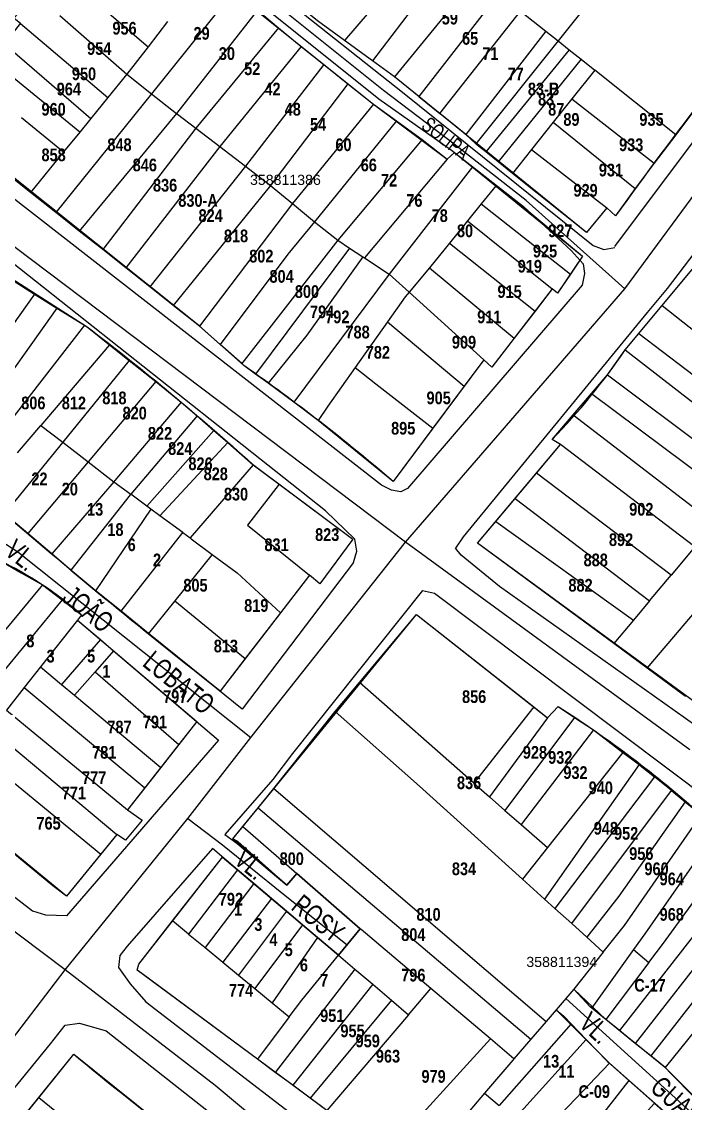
# Model space of a CAD drawing. Extents: x 199665 to 201826, y 4836581 to 4838476.
# Drawn here: x 200463.5 to 200594.5, y 4837814.9 to 4838028.5 of the extents above; entities that cross this region are included whole.
import ezdxf
from ezdxf.enums import TextEntityAlignment as Align

# ---------------------------------------------------------------- set-up
doc = ezdxf.new("R2010")
doc.units = 0
doc.header["$LTSCALE"] = 1.5
doc.header["$MEASUREMENT"] = 0
for name, color, linetype in [('CD-MALHA-LOTES', 40, 'CONTINUOUS'), ('CD_TXT_QUADRA', 7, 'CONTINUOUS'), ('RU-QUADRAS', 6, 'CONTINUOUS'), ('SV-EIXO-RUA-N-PAV', 6, 'CONTINUOUS'), ('SV-EIXO-RUA-PAV', 20, 'CONTINUOUS'), ('SV-RUA-NAO-PAV-S-GUIA-C-GUIA', 7, 'CONTINUOUS'), ('SV-RUA-PAVIM-S-GUIA-C-GUIA', 7, 'CONTINUOUS'), ('SV-TXT-RUA-N-PAV-S-GUIA-C-GUIA', 7, 'CONTINUOUS'), ('SV-TXT-RUA-PAV-S-GUIA-C-GUIA', 7, 'CONTINUOUS'), ('Th_NmrPort', 1, 'CONTINUOUS')]:
    doc.layers.add(name, color=color, linetype=linetype)
doc.styles.add('3588-11-2D_TXT$0$ARIAL', font='ARIAL.TTF')
doc.styles.add('ARIAL', font='ARIAL.TTF')
doc.styles.add('MONOTXT', font='ARIAL.TTF', dxfattribs={"height": 0.2})
doc.styles.get("Standard").update_dxf_attribs({"font": 'swisscbo.ttf'})

msp = doc.modelspace()

# ---------------------------------------------------------------- linework, layer by layer
at = {"layer": 'CD-MALHA-LOTES', "linetype": 'Continuous'}
for p, q in [((200594.88, 4838056.63), (200569.38, 4838024.69)), ((200544.27, 4838044.65), (200527.24, 4838024.77)), ((200548.42, 4838041.41), (200532.73, 4838020.77)), ((200553.34, 4838037.49), (200537.08, 4838017.61)), ((200472.73, 4838037.02), (200488.46, 4838023.55)), ((200505.42, 4838034.57), (200489.14, 4838014.28)), ((200557.64, 4838034.06), (200541.9, 4838013.72)), ((200510.05, 4838030.75), (200494.04, 4838010.4)), ((200510.05, 4838030.75), (200514.22, 4838027.31)), ((200471.03, 4838029.71), (200484.27, 4838018.12)), ((200492.3, 4838028.54), (200488.46, 4838023.55)), ((200527.24, 4838024.77), (200521.89, 4838028.67)), ((200546.07, 4838010.34), (200561.96, 4838030.61)), ((200561.96, 4838030.61), (200566.95, 4838026.63)), ((200463.29, 4838028.13), (200480.53, 4838013.53)), ((200514.22, 4838027.31), (200497.9, 4838007.45)), ((200514.22, 4838027.31), (200518.68, 4838023.62)), ((200566.95, 4838026.63), (200551.19, 4838006.19)), ((200566.95, 4838026.63), (200569.38, 4838024.69)), ((200532.73, 4838020.77), (200527.24, 4838024.77)), ((200569.38, 4838024.69), (200553.17, 4838004.38)), ((200569.38, 4838024.69), (200571.56, 4838022.95)), ((200460.18, 4838024.09), (200477.17, 4838009.4)), ((200488.46, 4838023.55), (200484.27, 4838018.12)), ((200518.68, 4838023.62), (200502.59, 4838003.86)), ((200518.68, 4838023.62), (200523.17, 4838020.02)), ((200571.56, 4838022.95), (200555.09, 4838002.78)), ((200571.56, 4838022.95), (200573.92, 4838021.07)), ((200474.96, 4838006.7), (200457.68, 4838020.84)), ((200523.17, 4838020.02), (200507.66, 4837999.98)), ((200523.17, 4838020.02), (200527.89, 4838016.24)), ((200537.08, 4838017.61), (200532.73, 4838020.77)), ((200573.92, 4838021.07), (200557.54, 4838000.82)), ((200573.92, 4838021.07), (200576.63, 4838018.91)), ((200484.27, 4838018.12), (200480.53, 4838013.53)), ((200484.27, 4838018.12), (200489.14, 4838014.28)), ((200576.63, 4838018.91), (200572.1, 4838013.24)), ((200592.59, 4838006.18), (200576.63, 4838018.91)), ((200527.89, 4838016.24), (200512.62, 4837996.18)), ((200527.89, 4838016.24), (200532.92, 4838012.21)), ((200541.9, 4838013.72), (200537.08, 4838017.61)), ((200489.14, 4838014.28), (200470.26, 4837990.81)), ((200489.14, 4838014.28), (200494.04, 4838010.4)), ((200541.9, 4838013.72), (200546.07, 4838010.34)), ((200598.73, 4838014.33), (200592.59, 4838006.18)), ((200480.53, 4838013.53), (200477.17, 4838009.4)), ((200532.92, 4838012.21), (200516.94, 4837992.62)), ((200532.92, 4838012.21), (200537.51, 4838008.89)), ((200572.1, 4838013.24), (200568.42, 4838008.64)), ((200572.1, 4838013.24), (200588.35, 4838000.55)), ((200463.49, 4838009.61), (200471.77, 4838002.77)), ((200494.04, 4838010.4), (200474.87, 4837987.16)), ((200477.17, 4838009.4), (200474.96, 4838006.7)), ((200494.04, 4838010.4), (200494.27, 4838010.22)), ((200494.27, 4838010.22), (200497.9, 4838007.45)), ((200551.19, 4838006.19), (200546.07, 4838010.34)), ((200497.9, 4838007.45), (200479.53, 4837983.48)), ((200497.9, 4838007.45), (200502.59, 4838003.86)), ((200537.51, 4838008.89), (200521.32, 4837989)), ((200537.51, 4838008.89), (200542.52, 4838005.26)), ((200568.42, 4838008.64), (200564.13, 4838003.26)), ((200568.42, 4838008.64), (200584.61, 4837995.58)), ((200474.96, 4838006.7), (200471.77, 4838002.77)), ((200542.52, 4838005.26), (200525.89, 4837985.34)), ((200542.52, 4838005.26), (200547.5, 4838001.35)), ((200553.17, 4838004.38), (200551.19, 4838006.19)), ((200592.59, 4838006.18), (200588.35, 4838000.55)), ((200502.59, 4838003.86), (200484.07, 4837979.88)), ((200502.59, 4838003.86), (200507.66, 4837999.98)), ((200553.68, 4838003.91), (200553.17, 4838004.38)), ((200555.09, 4838002.78), (200553.68, 4838003.91)), ((200564.13, 4838003.26), (200560.37, 4837998.55)), ((200564.13, 4838003.26), (200579, 4837991.74)), ((200465.25, 4837994.78), (200457.47, 4838000.93)), ((200471.77, 4838002.77), (200465.25, 4837994.78)), ((200547.5, 4838001.35), (200531.14, 4837981.88)), ((200547.5, 4838001.35), (200548.91, 4838002.69)), ((200548.91, 4838002.69), (200552.5, 4837999.86)), ((200557.54, 4838000.82), (200555.09, 4838002.78)), ((200560.37, 4837998.55), (200557.54, 4838000.82)), ((200507.66, 4837999.98), (200488.79, 4837976.15)), ((200507.66, 4837999.98), (200512.62, 4837996.18)), ((200552.5, 4837999.86), (200536.02, 4837978.67)), ((200552.5, 4837999.86), (200557.18, 4837996.17)), ((200588.35, 4838000.55), (200584.61, 4837995.58)), ((200574.98, 4837986.85), (200560.37, 4837998.55)), ((200470.26, 4837990.81), (200465.25, 4837994.78)), ((200512.62, 4837996.18), (200493.43, 4837972.48)), ((200512.62, 4837996.18), (200516.94, 4837992.62)), ((200557.18, 4837996.17), (200554.23, 4837992.53)), ((200557.18, 4837996.17), (200562.02, 4837992.35)), ((200584.61, 4837995.58), (200580.71, 4837990.14)), ((200516.94, 4837992.62), (200498.62, 4837968.36)), ((200516.94, 4837992.62), (200521.32, 4837989)), ((200554.23, 4837992.53), (200551.53, 4837989.19)), ((200554.23, 4837992.53), (200571.81, 4837978.63)), ((200562.02, 4837992.35), (200574.21, 4837982.17)), ((200474.87, 4837987.16), (200470.26, 4837990.81)), ((200579, 4837991.74), (200574.98, 4837986.85)), ((200580.71, 4837990.14), (200579, 4837991.74)), ((200521.32, 4837989), (200516.03, 4837982.6)), ((200521.32, 4837989), (200525.89, 4837985.34)), ((200551.53, 4837989.19), (200547.92, 4837984.73)), ((200551.53, 4837989.19), (200568.2, 4837975.76)), ((200479.53, 4837983.48), (200474.87, 4837987.16)), ((200525.89, 4837985.34), (200506.96, 4837960.97)), ((200528.22, 4837983.8), (200509.67, 4837958.91)), ((200525.89, 4837985.34), (200528.22, 4837983.8)), ((200528.22, 4837983.8), (200530.82, 4837982.09)), ((200547.92, 4837984.73), (200544.03, 4837979.92)), ((200547.92, 4837984.73), (200564.83, 4837971.35)), ((200484.07, 4837979.88), (200479.53, 4837983.48)), ((200516.03, 4837982.6), (200502.66, 4837964.78)), ((200530.82, 4837982.09), (200519.81, 4837966.6)), ((200530.82, 4837982.09), (200531.14, 4837981.88)), ((200531.14, 4837981.88), (200536.02, 4837978.67)), ((200574.21, 4837982.17), (200571.81, 4837978.63)), ((200488.79, 4837976.15), (200484.07, 4837979.88)), ((200544.03, 4837979.92), (200539.97, 4837975.1)), ((200544.03, 4837979.92), (200560.72, 4837965.99)), ((200589.91, 4837972.44), (200597.44, 4837981.49)), ((200461.8, 4837977.42), (200466.01, 4837974.66)), ((200536.02, 4837978.67), (200517.21, 4837953.33)), ((200536.02, 4837978.67), (200539.97, 4837975.1)), ((200571.81, 4837978.63), (200569.27, 4837974.9)), ((200493.43, 4837972.48), (200488.79, 4837976.15)), ((200568.2, 4837975.76), (200564.83, 4837971.35)), ((200569.27, 4837974.9), (200568.2, 4837975.76)), ((200466.01, 4837974.66), (200439.58, 4837937.92)), ((200466.01, 4837974.66), (200470.42, 4837971.94)), ((200539.21, 4837974.19), (200535.7, 4837969.23)), ((200539.97, 4837975.1), (200539.21, 4837974.19)), ((200539.97, 4837975.1), (200554.72, 4837961.72)), ((200470.42, 4837971.94), (200453.12, 4837947.55)), ((200470.42, 4837971.94), (200475.93, 4837968.54)), ((200498.62, 4837968.36), (200493.43, 4837972.48)), ((200564.83, 4837971.35), (200560.72, 4837965.99)), ((200585.29, 4837966.89), (200589.91, 4837972.44)), ((200589.91, 4837972.44), (200644.41, 4837929.14)), ((200535.7, 4837969.23), (200529.32, 4837960.18)), ((200535.7, 4837969.23), (200550.82, 4837956.49)), ((200475.93, 4837968.54), (200458.97, 4837946.84)), ((200475.93, 4837968.54), (200476.44, 4837968.23)), ((200476.44, 4837968.23), (200480.86, 4837964.71)), ((200502.66, 4837964.78), (200498.62, 4837968.36)), ((200519.81, 4837966.6), (200512.13, 4837957.09)), ((200582.63, 4837963.7), (200585.29, 4837966.89)), ((200585.29, 4837966.89), (200613.86, 4837945.15)), ((200480.86, 4837964.71), (200467.29, 4837948.78)), ((200480.86, 4837964.71), (200484.71, 4837961.62)), ((200506.96, 4837960.97), (200502.66, 4837964.78)), ((200560.72, 4837965.99), (200556.33, 4837960.25)), ((200579.13, 4837958.79), (200582.63, 4837963.7)), ((200582.63, 4837963.7), (200610.87, 4837941.67)), ((200484.71, 4837961.62), (200471.62, 4837945.43)), ((200484.71, 4837961.62), (200489.97, 4837957.41)), ((200507.35, 4837960.62), (200506.96, 4837960.97)), ((200509.67, 4837958.91), (200507.35, 4837960.62)), ((200529.32, 4837960.18), (200523.93, 4837952.55)), ((200529.32, 4837960.18), (200533.38, 4837957.01)), ((200554.72, 4837961.72), (200550.82, 4837956.49)), ((200556.33, 4837960.25), (200554.72, 4837961.72)), ((200512.13, 4837957.09), (200509.67, 4837958.91)), ((200575.95, 4837955.06), (200579.13, 4837958.79)), ((200579.13, 4837958.79), (200634.97, 4837916.74)), ((200489.97, 4837957.41), (200476.62, 4837941.55)), ((200489.97, 4837957.41), (200494.99, 4837953.37)), ((200517.21, 4837953.33), (200512.13, 4837957.09)), ((200533.38, 4837957.01), (200544.65, 4837948.23)), ((200550.82, 4837956.49), (200547.34, 4837951.84)), ((200572.35, 4837950.84), (200575.95, 4837955.06)), ((200575.95, 4837955.06), (200632.02, 4837913.25)), ((200494.99, 4837953.37), (200481.87, 4837937.86)), ((200494.99, 4837953.37), (200498.12, 4837950.66)), ((200522.01, 4837949.77), (200517.21, 4837953.33)), ((200523.93, 4837952.55), (200522.01, 4837949.77)), ((200547.34, 4837951.84), (200544.65, 4837948.23)), ((200498.12, 4837950.66), (200485.02, 4837935.18)), ((200498.12, 4837950.66), (200501.4, 4837947.79)), ((200536.81, 4837937.72), (200522.01, 4837949.77)), ((200568.21, 4837945.99), (200572.35, 4837950.84)), ((200572.35, 4837950.84), (200627.79, 4837908.25)), ((200462.66, 4837943.35), (200467.29, 4837948.78)), ((200467.29, 4837948.78), (200471.62, 4837945.43)), ((200501.4, 4837947.79), (200488.18, 4837932.84)), ((200501.4, 4837947.79), (200504.19, 4837945.37)), ((200544.65, 4837948.23), (200536.81, 4837937.72)), ((200471.62, 4837945.43), (200460.1, 4837931.3)), ((200471.62, 4837945.43), (200476.62, 4837941.55)), ((200504.19, 4837945.37), (200490.79, 4837930.92)), ((200504.19, 4837945.37), (200509.18, 4837941.01)), ((200569.85, 4837945), (200568.21, 4837945.99)), ((200565.11, 4837939.36), (200569.85, 4837945)), ((200596.4, 4837924.81), (200569.85, 4837945)), ((200476.62, 4837941.55), (200464.72, 4837927.4)), ((200476.62, 4837941.55), (200481.68, 4837937.64)), ((200509.18, 4837941.01), (200496.73, 4837926.55)), ((200509.18, 4837941.01), (200514.33, 4837937.16)), ((200560.91, 4837934.36), (200565.11, 4837939.36)), ((200591.71, 4837919.21), (200565.11, 4837939.36)), ((200481.68, 4837937.64), (200469.46, 4837923.39)), ((200481.87, 4837937.86), (200481.68, 4837937.64)), ((200481.68, 4837937.64), (200485.02, 4837935.18)), ((200514.33, 4837937.16), (200508.09, 4837929.08)), ((200514.33, 4837937.16), (200528.85, 4837926.32)), ((200484.89, 4837935.03), (200473.23, 4837920.2)), ((200485.02, 4837935.18), (200484.89, 4837935.03)), ((200488.18, 4837932.84), (200485.02, 4837935.18)), ((200489.01, 4837932.23), (200488.18, 4837932.84)), ((200557.06, 4837929.77), (200560.91, 4837934.36)), ((200560.91, 4837934.36), (200587.43, 4837914.11)), ((200464.72, 4837927.4), (200460.1, 4837931.3)), ((200489.01, 4837932.23), (200478.1, 4837916.1)), ((200490.79, 4837930.92), (200489.01, 4837932.23)), ((200495.32, 4837927.59), (200490.79, 4837930.92)), ((200508.09, 4837929.08), (200520.31, 4837919.18)), ((200553.45, 4837925.48), (200557.06, 4837929.77)), ((200557.06, 4837929.77), (200584.24, 4837910.31)), ((200469.46, 4837923.39), (200464.72, 4837927.4)), ((200483.12, 4837912.05), (200495.32, 4837927.59)), ((200495.32, 4837927.59), (200496.73, 4837926.55)), ((200496.73, 4837926.55), (200496.99, 4837926.36)), ((200496.99, 4837926.36), (200501.12, 4837923.29)), ((200528.85, 4837926.32), (200522.37, 4837917.5)), ((200580.35, 4837905.67), (200553.45, 4837925.48)), ((200596.4, 4837924.81), (200591.71, 4837919.21)), ((200473.23, 4837920.2), (200469.46, 4837923.39)), ((200501.12, 4837923.29), (200493.76, 4837914.12)), ((200501.12, 4837923.29), (200506.01, 4837919.67)), ((200463.4, 4837919.68), (200467.62, 4837917.29)), ((200473.23, 4837920.2), (200477.92, 4837916.24)), ((200506.01, 4837919.67), (200514.6, 4837911.76)), ((200586.95, 4837900.81), (200603.03, 4837919.76)), ((200520.31, 4837919.18), (200514.6, 4837911.76)), ((200522.37, 4837917.5), (200520.31, 4837919.18)), ((200587.43, 4837914.11), (200591.71, 4837919.21)), ((200467.62, 4837917.29), (200452.47, 4837899.15)), ((200467.62, 4837917.29), (200471.47, 4837914.35)), ((200477.92, 4837916.24), (200478.1, 4837916.1)), ((200478.1, 4837916.1), (200483.12, 4837912.05)), ((200471.47, 4837914.35), (200456.38, 4837895.93)), ((200471.47, 4837914.35), (200475.31, 4837911.39)), ((200493.76, 4837914.12), (200488.57, 4837907.66)), ((200493.76, 4837914.12), (200507.63, 4837902.72)), ((200587.43, 4837914.11), (200584.24, 4837910.31)), ((200475.31, 4837911.39), (200474.55, 4837910.29)), ((200488.57, 4837907.66), (200483.12, 4837912.05)), ((200514.6, 4837911.76), (200507.63, 4837902.72)), ((200530.18, 4837897.98), (200541.46, 4837911.45)), ((200541.46, 4837911.45), (200564.58, 4837893.17)), ((200474.55, 4837910.29), (200467.25, 4837901.08)), ((200474.55, 4837910.29), (200479.05, 4837906.46)), ((200584.24, 4837910.31), (200580.35, 4837905.67)), ((200502.68, 4837896.29), (200488.57, 4837907.66)), ((200479.05, 4837906.46), (200471.39, 4837897.62)), ((200479.05, 4837906.46), (200481.65, 4837904.25)), ((200586.95, 4837900.81), (200580.35, 4837905.67)), ((200481.65, 4837904.25), (200478.01, 4837900.1)), ((200481.65, 4837904.25), (200498.07, 4837890.28)), ((200507.63, 4837902.72), (200502.68, 4837896.29)), ((200467.25, 4837901.08), (200464.01, 4837896.99)), ((200467.25, 4837901.08), (200471.39, 4837897.62)), ((200594.54, 4837895.22), (200586.95, 4837900.81)), ((200478.01, 4837900.1), (200473.94, 4837895.47)), ((200478.01, 4837900.1), (200494.52, 4837885.76)), ((200464.01, 4837896.99), (200460.49, 4837892.54)), ((200464.01, 4837896.99), (200487.8, 4837877.22)), ((200471.39, 4837897.62), (200473.94, 4837895.47)), ((200525.4, 4837892.28), (200530.18, 4837897.98)), ((200552.73, 4837878.1), (200530.18, 4837897.98)), ((200473.94, 4837895.47), (200490.96, 4837881.24)), ((200460.49, 4837892.54), (200484.36, 4837872.85)), ((200513.3, 4837877.03), (200525.4, 4837892.28)), ((200525.4, 4837892.28), (200542.02, 4837877.49)), ((200564.58, 4837893.17), (200552.73, 4837878.1)), ((200564.58, 4837893.17), (200567.32, 4837891)), ((200567.32, 4837891), (200569.37, 4837893.28)), ((200569.37, 4837893.28), (200572.64, 4837891.11)), ((200498.07, 4837890.28), (200494.52, 4837885.76)), ((200567.32, 4837891), (200555.81, 4837875.41)), ((200572.64, 4837891.11), (200558.87, 4837872.74)), ((200572.64, 4837891.11), (200576.37, 4837888.62)), ((200457.54, 4837888.7), (200482.27, 4837867.98)), ((200576.37, 4837888.62), (200562.07, 4837869.95)), ((200576.37, 4837888.62), (200582.19, 4837884.2)), ((200494.52, 4837885.76), (200490.96, 4837881.24)), ((200454.3, 4837884.47), (200479.14, 4837864.12)), ((200582.19, 4837884.2), (200567.28, 4837865.4)), ((200582.19, 4837884.2), (200585.36, 4837881.8)), ((200490.96, 4837881.24), (200487.8, 4837877.22)), ((200585.36, 4837881.8), (200566.7, 4837855.22)), ((200585.36, 4837881.8), (200585.59, 4837881.62)), ((200585.59, 4837881.62), (200588.38, 4837879.37)), ((200588.38, 4837879.37), (200568.77, 4837853.35)), ((200591.75, 4837876.65), (200588.38, 4837879.37)), ((200487.8, 4837877.22), (200484.36, 4837872.85)), ((200510.18, 4837873.23), (200513.3, 4837877.03)), ((200513.3, 4837877.03), (200567, 4837831.03)), ((200542.02, 4837877.49), (200562.33, 4837859.16)), ((200552.73, 4837878.1), (200555.81, 4837875.41)), ((200469.63, 4837857.84), (200447.74, 4837875.93)), ((200555.81, 4837875.41), (200558.87, 4837872.74)), ((200572.07, 4837850.37), (200591.75, 4837876.65)), ((200591.75, 4837876.65), (200594.48, 4837874.45)), ((200484.36, 4837872.85), (200487.3, 4837870.8)), ((200507.17, 4837869.58), (200510.18, 4837873.23)), ((200510.18, 4837873.23), (200564, 4837827.54)), ((200558.87, 4837872.74), (200562.07, 4837869.95)), ((200594.48, 4837874.45), (200581.36, 4837855.8)), ((200594.48, 4837874.45), (200597.52, 4837872)), ((200487.3, 4837870.8), (200484.01, 4837866.83)), ((200582.46, 4837849.98), (200597.66, 4837871.9)), ((200505.17, 4837867.15), (200507.17, 4837869.58)), ((200507.17, 4837869.58), (200517.82, 4837860.29)), ((200562.07, 4837869.95), (200567.28, 4837865.4)), ((200601.17, 4837869.48), (200586.52, 4837848.39)), ((200482.27, 4837867.98), (200479.14, 4837864.12)), ((200484.01, 4837866.83), (200482.27, 4837867.98)), ((200506.19, 4837866.59), (200505.17, 4837867.15)), ((200515.86, 4837857.97), (200506.19, 4837866.59)), ((200590.18, 4837846.53), (200604.96, 4837866.87)), ((200479.14, 4837864.12), (200472.35, 4837855.77)), ((200567.28, 4837865.4), (200562.33, 4837859.16)), ((200608.73, 4837864.27), (200581.52, 4837829.25)), ((200493.3, 4837850.92), (200503.17, 4837863.53)), ((200503.17, 4837863.53), (200506.13, 4837861.02)), ((200612.08, 4837861.96), (200584.62, 4837826.73)), ((200506.13, 4837861.02), (200496.45, 4837848.32)), ((200506.13, 4837861.02), (200509.32, 4837858.31)), ((200517.82, 4837860.29), (200515.86, 4837857.97)), ((200530.33, 4837849.37), (200517.82, 4837860.29)), ((200615.21, 4837859.8), (200587.69, 4837824.24)), ((200472.35, 4837855.77), (200469.63, 4837857.84)), ((200509.32, 4837858.31), (200499.69, 4837845.65)), ((200509.32, 4837858.31), (200512.81, 4837855.35)), ((200562.33, 4837859.16), (200566.7, 4837855.22)), ((200581.36, 4837855.8), (200575.04, 4837847.69)), ((200618.81, 4837857.19), (200590.52, 4837821.96)), ((200512.81, 4837855.35), (200503.23, 4837842.73)), ((200512.81, 4837855.35), (200515.76, 4837852.85)), ((200566.7, 4837855.22), (200568.77, 4837853.35)), ((200515.76, 4837852.85), (200506.27, 4837840.22)), ((200515.76, 4837852.85), (200518.92, 4837850.16)), ((200568.77, 4837853.35), (200572.07, 4837850.37)), ((200486.62, 4837842.39), (200493.3, 4837850.92)), ((200496.45, 4837848.32), (200493.3, 4837850.92)), ((200518.92, 4837850.16), (200509.53, 4837837.53)), ((200518.92, 4837850.16), (200521.91, 4837847.62)), ((200526.04, 4837844.12), (200530.33, 4837849.37)), ((200530.48, 4837849.24), (200530.33, 4837849.37)), ((200544.28, 4837837.55), (200530.48, 4837849.24)), ((200572.07, 4837850.37), (200575.04, 4837847.69)), ((200578.31, 4837844.74), (200582.46, 4837849.98)), ((200496.45, 4837848.32), (200499.69, 4837845.65)), ((200521.91, 4837847.62), (200512.93, 4837834.72)), ((200521.91, 4837847.62), (200526.04, 4837844.12)), ((200575.04, 4837847.69), (200578.31, 4837844.74)), ((200586.52, 4837848.39), (200584.29, 4837845.27)), ((200499.69, 4837845.65), (200503.23, 4837842.73)), ((200584.29, 4837845.27), (200576.02, 4837833.72)), ((200584.29, 4837845.27), (200587.29, 4837842.68)), ((200587.29, 4837842.68), (200590.18, 4837846.53)), ((200503.23, 4837842.73), (200506.27, 4837840.22)), ((200518.79, 4837835.27), (200526.04, 4837844.12)), ((200526.04, 4837844.12), (200529.29, 4837841.36)), ((200578.31, 4837844.74), (200572.5, 4837837.41)), ((200587.29, 4837842.68), (200578.83, 4837831.43)), ((200486.28, 4837841.2), (200486.62, 4837842.39)), ((200487.25, 4837840.51), (200486.28, 4837841.2)), ((200529.29, 4837841.36), (200513.55, 4837821)), ((200529.29, 4837841.36), (200532.79, 4837838.39)), ((200510.07, 4837823.59), (200487.25, 4837840.51)), ((200506.27, 4837840.22), (200509.53, 4837837.53)), ((200509.53, 4837837.53), (200512.93, 4837834.72)), ((200532.79, 4837838.39), (200517.01, 4837818.44)), ((200532.79, 4837838.39), (200536.47, 4837835.27)), ((200539.87, 4837832.37), (200544.28, 4837837.55)), ((200556.05, 4837827.59), (200544.28, 4837837.55)), ((200572.5, 4837837.41), (200569.01, 4837833.36)), ((200575.74, 4837833.94), (200572.5, 4837837.41)), ((200512.93, 4837834.72), (200516.3, 4837831.94)), ((200516.3, 4837831.94), (200518.79, 4837835.27)), ((200536.47, 4837835.27), (200520.44, 4837815.89)), ((200536.47, 4837835.27), (200539.87, 4837832.37)), ((200539.87, 4837832.37), (200523.75, 4837813.44)), ((200569.01, 4837833.36), (200567, 4837831.03)), ((200569.01, 4837833.36), (200570.52, 4837832.12)), ((200570.52, 4837832.12), (200571.97, 4837830.6)), ((200576.02, 4837833.72), (200575.74, 4837833.94)), ((200578.83, 4837831.43), (200576.02, 4837833.72)), ((200516.3, 4837831.94), (200510.07, 4837823.59)), ((200571.97, 4837830.6), (200557.72, 4837814.43)), ((200567, 4837831.03), (200564, 4837827.54)), ((200571.97, 4837830.6), (200574.95, 4837827.5)), ((200581.52, 4837829.25), (200578.83, 4837831.43)), ((200584.62, 4837826.73), (200581.52, 4837829.25)), ((200556.05, 4837827.59), (200534.62, 4837804.16)), ((200560.67, 4837823.67), (200556.05, 4837827.59)), ((200564, 4837827.54), (200560.67, 4837823.67)), ((200574.95, 4837827.5), (200560.76, 4837811.82)), ((200574.95, 4837827.5), (200579.15, 4837823.13)), ((200587.69, 4837824.24), (200584.62, 4837826.73)), ((200466.92, 4837816.03), (200473.81, 4837824.56)), ((200473.81, 4837824.56), (200490.49, 4837811.15)), ((200513.55, 4837821), (200510.07, 4837823.59)), ((200560.67, 4837823.67), (200560.44, 4837823.41)), ((200590.52, 4837821.96), (200587.69, 4837824.24)), ((200560.44, 4837823.41), (200554.88, 4837816.87)), ((200579.5, 4837822.81), (200565.28, 4837807.94)), ((200579.15, 4837823.13), (200579.5, 4837822.81)), ((200579.5, 4837822.81), (200583.36, 4837819.4)), ((200596.32, 4837816.15), (200590.52, 4837821.96)), ((200517.01, 4837818.44), (200513.55, 4837821)), ((200583.36, 4837819.4), (200572.11, 4837805.09)), ((200583.36, 4837819.4), (200588.41, 4837814.94)), ((200520.44, 4837815.89), (200517.01, 4837818.44)), ((200462.82, 4837810.95), (200466.92, 4837816.03)), ((200466.92, 4837816.03), (200483.45, 4837802.62)), ((200523.75, 4837813.44), (200520.44, 4837815.89)), ((200554.88, 4837816.87), (200539.98, 4837799.38)), ((200554.88, 4837816.87), (200557.72, 4837814.43)), ((200588.41, 4837814.94), (200576.48, 4837801.72)), ((200588.41, 4837814.94), (200592.18, 4837811.61))]:
    msp.add_line(p, q, dxfattribs=at)
at = {"layer": 'RU-QUADRAS', "color": 6, "linetype": 'Continuous'}
for points in [[(200489.93, 4838054.54), (200513.84, 4838085.37), (200512.08, 4838086.79), (200527.03, 4838105.63), (200549.12, 4838091.49), (200586.05, 4838063.69), (200617.82, 4838038.25, 0.016659), (200580.71, 4837990.14), (200579, 4837991.74), (200574.98, 4837986.85), (200537.08, 4838017.61), (200521.89, 4838028.67)], [(200448.07, 4838008.73), (200463.29, 4838028.13), (200461.93, 4838029.2), (200465.76, 4838033.39), (200468.38, 4838031.58), (200484.58, 4838051.01), (200532.94, 4838012.2), (200547.5, 4838001.35), (200548.91, 4838002.69), (200574.21, 4837982.17), (200569.27, 4837974.9), (200568.2, 4837975.76), (200556.33, 4837960.25), (200554.72, 4837961.72), (200536.81, 4837937.72, 0.0231), (200507.35, 4837960.62), (200498.45, 4837968.51)], [(200553.45, 4837925.48), (200569.85, 4837945), (200568.21, 4837945.99, 0.043537), (200582.63, 4837963.7), (200622.11, 4838011.1), (200631.02, 4838021.19), (200632.77, 4838023.9), (200635.2, 4838024.43), (200666.97, 4838003.28), (200707.78, 4837972.14), (200742.02, 4837946.87), (200742.34, 4837944.14, 0.023758), (200717.84, 4837911.71), (200673.42, 4837899.12), (200635, 4837891.54), (200621, 4837889.72), (200615.82, 4837894.07), (200611.8, 4837889.32), (200602.5, 4837889.66)], [(200459.77, 4837807.16), (200473.81, 4837824.56, 0.021337), (200516.83, 4837791.75), (200519.18, 4837794.53), (200527.24, 4837787.59), (200525.32, 4837785.22), (200533.84, 4837778.5), (200532.54, 4837776.97, 0.022613), (200557.99, 4837759.39), (200581.82, 4837738.68), (200565.33, 4837717.74), (200540.86, 4837738.21), (200528.61, 4837747.13, 0.017722), (200475.4, 4837792.88)]]:
    msp.add_lwpolyline(points, format="xyb", close=True, dxfattribs=at)
for points in [[(200455.68, 4837981.44), (200476.44, 4837968.23, -0.021131), (200509.05, 4837941.12), (200528.85, 4837926.32), (200522.37, 4837917.5), (200520.31, 4837919.18), (200502.68, 4837896.29, -0.011586), (200460.15, 4837931.25)], [(200459.07, 4837922.13, -0.07175), (200475.31, 4837911.39), (200474.55, 4837910.29), (200498.07, 4837890.28), (200484.36, 4837872.85), (200487.3, 4837870.8), (200484.01, 4837866.83), (200482.27, 4837867.98), (200472.35, 4837855.77), (200443.05, 4837879.81)], [(200524.47, 4837812.91), (200486.28, 4837841.2), (200486.62, 4837842.39), (200503.17, 4837863.53), (200526.04, 4837844.12), (200530.33, 4837849.37), (200517.82, 4837860.29), (200515.86, 4837857.97), (200505.17, 4837867.15), (200541.46, 4837911.45), (200567.32, 4837891), (200569.37, 4837893.28, -0.039438), (200597.59, 4837871.94), (200618.61, 4837857.36), (200652.9, 4837828.79), (200622.85, 4837791.83, -0.027848), (200590.64, 4837821.84), (200575.74, 4837833.94), (200572.5, 4837837.41), (200569.01, 4837833.36), (200579.5, 4837822.81), (200620.06, 4837786.98)]]:
    msp.add_lwpolyline(points, format="xyb", dxfattribs=at)
at = {"layer": 'SV-EIXO-RUA-N-PAV'}
for p, q in [((200539.24, 4837925.7), (200434.42, 4838004.87)), ((200595.39, 4837884.67), (200539.24, 4837925.7)), ((200472.06, 4837841.22), (200367.2, 4837920.37)), ((200501.71, 4837818.43), (200472.06, 4837841.22)), ((200566.59, 4837764.07), (200501.71, 4837818.43))]:
    msp.add_line(p, q, dxfattribs=at)
msp.add_lwpolyline([(200452.62, 4837930.32), (200462.73, 4837923.81), (200508.74, 4837887.15)], dxfattribs=at)
at = {"layer": 'SV-EIXO-RUA-PAV'}
for p, q in [((200582.55, 4837975.71), (200629.49, 4838039.7)), ((200539.24, 4837925.7), (200582.55, 4837975.71)), ((200508.74, 4837887.15), (200539.24, 4837925.7)), ((200496.3, 4837871.16), (200508.74, 4837887.15)), ((200472.06, 4837841.22), (200496.3, 4837871.16)), ((200450.73, 4837813.29), (200472.06, 4837841.22))]:
    msp.add_line(p, q, dxfattribs=at)
for points in [[(200582.55, 4837975.71), (200563.06, 4837993.16), (200548.88, 4838004.29), (200534.93, 4838014.91), (200509.58, 4838035.28), (200486.86, 4838053.66), (200479.61, 4838059.16)], [(200496.3, 4837871.16), (200503.17, 4837865.94), (200514.84, 4837856.46), (200527.74, 4837846.2)], [(200570.93, 4837835.6), (200628.52, 4837783.17)]]:
    msp.add_lwpolyline(points, dxfattribs=at)
at = {"layer": 'SV-RUA-NAO-PAV-S-GUIA-C-GUIA'}
for points in [[(200539.63, 4837936.31), (200538.34, 4837935.63), (200536.49, 4837935.95), (200534.5, 4837936.99), (200454.68, 4837999.21), (200452.74, 4837997.33), (200443.6, 4838004.72)], [(200528.97, 4837921.7), (200529.66, 4837923.91), (200529.25, 4837926.32), (200523.48, 4837931.89), (200454.79, 4837986.27), (200439.21, 4837997.13)], [(200507.05, 4837892.76), (200488.57, 4837907.66), (200483.12, 4837912.05), (200477.92, 4837916.24), (200473.23, 4837920.2), (200469.46, 4837923.39), (200464.72, 4837927.4), (200460.15, 4837931.25), (200458.03, 4837928.88), (200453.82, 4837931.87), (200451.17, 4837928.44), (200455.23, 4837925.12), (200459.07, 4837922.13), (200463.4, 4837919.68), (200467.63, 4837917.3), (200471.47, 4837914.35), (200475.31, 4837911.39), (200474.55, 4837910.29), (200479.05, 4837906.46), (200481.65, 4837904.25), (200502.38, 4837886.62)], [(200602.58, 4837887.43), (200599.83, 4837887.71), (200596.54, 4837889.41), (200557.83, 4837916.98), (200550.23, 4837923.11), (200549.14, 4837924.52)], [(200375.44, 4837923.82), (200374.93, 4837922.3), (200375.06, 4837920.45), (200376.07, 4837919.19), (200390.85, 4837907.84), (200393.05, 4837907.24), (200396.89, 4837906.18), (200465.66, 4837852.88), (200468.22, 4837852.08), (200472.45, 4837852.01)], [(200542.63, 4837916.15), (200544.99, 4837915.63), (200618.41, 4837860.39), (200652.25, 4837832.84), (200653.55, 4837829.98), (200654.13, 4837827.82), (200654.35, 4837825.37)], [(200482.91, 4837844.11), (200482.64, 4837841.73), (200484.91, 4837838.46), (200488, 4837834.93), (200518.15, 4837811.77), (200537.46, 4837795.55), (200560.98, 4837777.08), (200576.2, 4837762.1), (200588.9, 4837751.3), (200591.51, 4837751.1), (200595.73, 4837750.92)], [(200472.06, 4837830.3), (200474.94, 4837830.73), (200480.2, 4837829.2), (200499.12, 4837814.26), (200530.85, 4837789.01), (200559.09, 4837763.69), (200583.73, 4837742.92)]]:
    msp.add_lwpolyline(points, dxfattribs=at)
at = {"layer": 'SV-RUA-PAVIM-S-GUIA-C-GUIA'}
for points in [[(200580.61, 4837984.07), (200620.15, 4838036.98), (200620.71, 4838040.41), (200618.86, 4838042.82), (200607.93, 4838051.01), (200537.74, 4838103.79), (200534.97, 4838105.22), (200532.5, 4838105.82), (200530.95, 4838106.06), (200528.95, 4838106.01), (200527.02, 4838105.25), (200508.51, 4838084.7), (200489.25, 4838058.8), (200488.33, 4838057.33), (200488.76, 4838054.78), (200490.47, 4838052.83), (200539.01, 4838014.34), (200576.33, 4837984.31), (200578.38, 4837983.51), (200580.57, 4837983.92)], [(200443.6, 4838004.72), (200442.84, 4838006.48), (200443.26, 4838007.87), (200480.09, 4838052.28), (200481.54, 4838052.95), (200483.49, 4838052.93), (200485.56, 4838052.13), (200534, 4838013.29), (200548.37, 4838003.15), (200562.53, 4837992.02), (200571.98, 4837983.29), (200574.3, 4837980.68), (200574.61, 4837978.77), (200574.16, 4837976.48), (200539.63, 4837936.31)], [(200735.56, 4837955.78), (200723.52, 4837965.03), (200715, 4837971.27), (200675.85, 4838003.29), (200653.43, 4838020.8), (200648.73, 4838023.94), (200644.62, 4838026.28), (200639.22, 4838028.59), (200635.52, 4838029.5), (200631.26, 4838028.82), (200590.93, 4837975.78), (200586.97, 4837971.1), (200550.66, 4837926.75), (200549.14, 4837924.52)], [(200528.97, 4837921.7), (200507.05, 4837892.76)], [(200542.63, 4837916.15), (200516.93, 4837883.98), (200513.09, 4837878.86), (200503.61, 4837868), (200505.98, 4837866.25), (200515.86, 4837857.97), (200517.82, 4837860.29), (200530.33, 4837849.37), (200526.04, 4837844.12), (200521.91, 4837847.62), (200518.92, 4837850.16), (200515.76, 4837852.85), (200512.81, 4837855.35), (200509.32, 4837858.31), (200506.13, 4837861.02), (200501.18, 4837865.22), (200484.34, 4837845.94), (200482.91, 4837844.11)], [(200502.38, 4837886.62), (200472.34, 4837851.89)], [(200654.35, 4837825.37), (200625.99, 4837789.02), (200606.03, 4837806.91), (200601.49, 4837810.97), (200596.32, 4837816.15), (200590.51, 4837821.94), (200587.69, 4837824.24), (200584.62, 4837826.73), (200578.83, 4837831.43), (200572.5, 4837837.41), (200569.01, 4837833.36), (200574.95, 4837827.5), (200579.15, 4837823.13), (200583.36, 4837819.4), (200588.41, 4837814.94), (200592.18, 4837811.61), (200595.01, 4837809.12), (200598.33, 4837806.18), (200602.3, 4837802.67), (200606.05, 4837799.36), (200610.27, 4837795.63), (200622.74, 4837784.62), (200595.73, 4837750.92)], [(200583.73, 4837742.92), (200585.2, 4837740.68), (200585.32, 4837738.26), (200567.94, 4837715.74), (200565.18, 4837717.39), (200550.21, 4837729.8), (200542.73, 4837735.9), (200532.51, 4837743.63), (200527.77, 4837747.32), (200523.86, 4837750.82), (200508.68, 4837764.29), (200487.25, 4837782.5), (200468.79, 4837798.27), (200455.5, 4837809.92), (200469.17, 4837826.62), (200472.06, 4837830.3)]]:
    msp.add_lwpolyline(points, dxfattribs=at)

# ---------------------------------------------------------------- texts
at = {"layer": 'CD_TXT_QUADRA', "color": 7, "linetype": 'Continuous', "style": 'MONOTXT'}
for s, p in [('358811386', (200508.57, 4837996.27)), ('358811394', (200563.11, 4837841.81))]:
    msp.add_text(s, height=2, dxfattribs=at).set_placement(p)
at = {"layer": 'SV-TXT-RUA-N-PAV-S-GUIA-C-GUIA', "style": 'ARIAL', "width": 0.7}
for s, height, rotation, p in [('AL.                                                           SOLIPA', 3, 322, (200500.8, 4838039.87)), ('VL.        JOÃO         LOBATO', 4, 321, (200459.94, 4837923.45)), ('VL.            GUADALAJARA', 4, 318, (200573.25, 4837830.26))]:
    msp.add_text(s, height=height, rotation=rotation, dxfattribs=at).set_placement(p)
at = {"layer": 'SV-TXT-RUA-PAV-S-GUIA-C-GUIA', "style": '3588-11-2D_TXT$0$ARIAL', "width": 0.7}
msp.add_text('VL.        ROSY', height=4, rotation=321, dxfattribs=at).set_placement((200505.15, 4837862.46))
at = {"layer": 'Th_NmrPort', "color": 1}
for s, p in [('59', (200546.42, 4838029.2)), ('956', (200481.42, 4838027.2)), ('29', (200497.42, 4838026.2)), ('65', (200550.42, 4838025.2)), ('954', (200476.42, 4838023.2)), ('30', (200502.42, 4838022.2)), ('71', (200554.42, 4838022.2)), ('52', (200507.42, 4838019.2)), ('950', (200473.42, 4838018.2)), ('77', (200559.42, 4838018.2)), ('964', (200470.42, 4838015.2)), ('42', (200511.42, 4838015.2)), ('83-B', (200563.42, 4838015.2)), ('83', (200565.42, 4838013.2)), ('960', (200467.42, 4838011.2)), ('48', (200515.42, 4838011.2)), ('87', (200567.42, 4838011.2)), ('54', (200520.42, 4838008.2)), ('89', (200570.42, 4838009.2)), ('935', (200585.42, 4838009.2)), ('848', (200480.42, 4838004.2)), ('60', (200525.42, 4838004.2)), ('933', (200581.42, 4838004.2)), ('858', (200467.42, 4838002.2)), ('846', (200485.42, 4838000.2)), ('66', (200530.42, 4838000.2)), ('931', (200577.42, 4837999.2)), ('836', (200489.42, 4837996.2)), ('72', (200534.42, 4837997.2)), ('830-A', (200494.42, 4837993.2)), ('76', (200539.42, 4837993.2)), ('929', (200572.42, 4837995.2)), ('824', (200498.42, 4837990.2)), ('78', (200544.42, 4837990.2)), ('80', (200549.42, 4837987.2)), ('927', (200567.42, 4837987.2)), ('818', (200503.42, 4837986.2)), ('925', (200564.42, 4837983.2)), ('802', (200508.42, 4837982.2)), ('804', (200512.42, 4837978.2)), ('919', (200561.42, 4837980.2)), ('800', (200517.42, 4837975.2)), ('915', (200557.42, 4837975.2)), ('794', (200520.42, 4837971.2)), ('792', (200523.42, 4837970.2)), ('911', (200553.42, 4837970.2)), ('788', (200527.42, 4837967.2)), ('782', (200531.42, 4837963.2)), ('909', (200548.42, 4837965.2)), ('806', (200463.42, 4837953.2)), ('812', (200471.42, 4837953.2)), ('818', (200479.42, 4837954.2)), ('905', (200543.42, 4837954.2)), ('820', (200483.42, 4837951.2)), ('822', (200488.42, 4837947.2)), ('895', (200536.42, 4837948.2)), ('824', (200492.42, 4837944.2)), ('826', (200496.42, 4837941.2)), ('22', (200465.42, 4837938.2)), ('828', (200499.42, 4837939.2)), ('20', (200471.42, 4837936.2)), ('830', (200503.42, 4837935.2)), ('13', (200476.42, 4837932.2)), ('902', (200583.42, 4837932.2)), ('18', (200480.42, 4837928.2)), ('823', (200521.42, 4837927.2)), ('6', (200484.42, 4837925.2)), ('831', (200511.42, 4837925.2)), ('892', (200579.42, 4837926.2)), ('2', (200489.42, 4837922.2)), ('888', (200574.42, 4837922.2)), ('805', (200495.42, 4837917.2)), ('882', (200571.42, 4837917.2)), ('819', (200507.42, 4837913.2)), ('8', (200464.42, 4837906.2)), ('813', (200501.42, 4837905.2)), ('3', (200468.42, 4837903.2)), ('5', (200476.42, 4837903.2)), ('1', (200479.42, 4837900.2)), ('797', (200491.42, 4837895.2)), ('856', (200550.42, 4837895.2)), ('787', (200480.42, 4837889.2)), ('791', (200487.42, 4837890.2)), ('781', (200477.42, 4837884.2)), ('928', (200562.42, 4837884.2)), ('932', (200567.42, 4837883.2)), ('932', (200570.42, 4837880.2)), ('777', (200475.42, 4837879.2)), ('836', (200549.42, 4837878.2)), ('771', (200471.42, 4837876.2)), ('940', (200575.42, 4837877.2)), ('765', (200466.42, 4837870.2)), ('948', (200576.42, 4837869.2)), ('952', (200580.42, 4837868.2)), ('800', (200514.42, 4837863.2)), ('956', (200583.42, 4837864.2)), ('834', (200548.42, 4837861.2)), ('960', (200586.42, 4837861.2)), ('964', (200589.42, 4837859.2)), ('792', (200502.42, 4837855.2)), ('1', (200505.42, 4837853.2)), ('810', (200541.42, 4837852.2)), ('968', (200589.42, 4837852.2)), ('3', (200509.42, 4837850.2)), ('804', (200538.42, 4837848.2)), ('4', (200512.42, 4837847.2)), ('5', (200515.42, 4837845.2)), ('6', (200518.42, 4837842.2)), ('796', (200538.42, 4837840.2)), ('774', (200504.42, 4837837.2)), ('7', (200522.42, 4837839.2)), ('C-17', (200584.42, 4837838.2)), ('951', (200522.42, 4837832.2)), ('955', (200526.42, 4837829.2)), ('959', (200529.42, 4837827.2)), ('963', (200533.42, 4837824.2)), ('13', (200566.42, 4837823.2)), ('979', (200542.42, 4837820.2)), ('11', (200569.42, 4837821.2)), ('C-09', (200573.42, 4837817.2))]:
    msp.add_text(s, height=2.5, dxfattribs=at).set_placement(p, align=Align.MIDDLE_LEFT)

doc.saveas('drawing.dxf')
